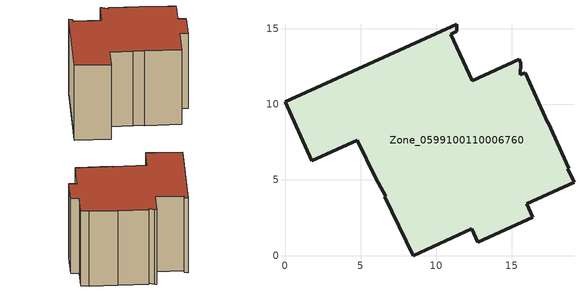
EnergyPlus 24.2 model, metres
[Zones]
Zone_0599100110006760
 floor ground (C_G): 8.49,0 6.59,3.9 6.66,3.93 6,5.13 4.79,7.62 1.76,6.26 0,10.18 11.35,15.28 11.37,14.82 10.98,14.65 12.37,11.57 15.49,12.97 15.6,12.72 15.56,11.95 15.88,12.1 17.36,8.77 17.41,8.8 18.77,5.78 18.7,5.75 19.11,4.83 15.99,3.42 16.39,2.52 12.76,0.87 12.34,1.78 z0
 wall outside (C_F): 0,10.18 1.76,6.26 4.79,7.62 6,5.13 6.66,3.93 6.59,3.9 8.49,0 12.34,1.78 12.76,0.87 16.39,2.52 15.99,3.42 19.11,4.83 18.7,5.75 18.77,5.78 17.41,8.8 17.36,8.77 15.88,12.1 15.56,11.95 15.6,12.72 15.49,12.97 12.37,11.57 10.98,14.65 11.37,14.82 11.35,15.28 0,10.18 z0:9.68
 roof outside (C_R): 6.59,3.9 8.49,0 12.34,1.78 12.76,0.87 16.39,2.52 15.99,3.42 19.11,4.83 18.7,5.75 18.77,5.78 17.41,8.8 17.36,8.77 15.88,12.1 15.56,11.95 15.6,12.72 15.49,12.97 12.37,11.57 10.98,14.65 11.37,14.82 11.35,15.28 0,10.18 1.76,6.26 4.79,7.62 6,5.13 6.66,3.93 z9.68
[BUILDING]
Pand.0599100110006760: North Axis=0; Terrain=City; Loads Convergence Tolerance Value=0.04; Temperature Convergence Tolerance Value=0.4; Solar Distribution=FullExterior; Maximum Number of Warmup Days=25; Minimum Number of Warmup Days=1
[Site:Location]
Rotterdam.The.Hague.AP_ZH_NLD Design_Conditions: Latitude=51.96; Longitude=4.45; Time Zone=1; Elevation=-4.5
[SITE:GROUNDTEMPERATURE:BUILDINGSURFACE]
18, 18, 18, 18, 18, 18, 18, 18, 18, 18, 18, 18
[MATERIAL] Thermal Absorptance=0.9; Solar Absorptance=0.7; Visible Absorptance=0.7
Name | Roughness | Thickness | Conductivity | Density | Specific Heat
G.D.2015-2018 | MediumSmooth | 0.15 | 0.0428571 | 540 | 1210
F.D.2015-2018 | Rough | 0.3 | 0.0666667 | 1920 | 840
R.D.2015-2018 | MediumRough | 0.2 | 0.0333333 | 1500 | 1000
[CONSTRUCTION]
C_G: G.D.2015-2018
C_F: F.D.2015-2018
C_R: R.D.2015-2018
[ZONE]
Zone_0599100110006760: Type=1; Multiplier=1; Ceiling Height=Autocalculate; Volume=Autocalculate; Floor Area=autocalculate; Part of Total Floor Area=Yes
[ZONEINFILTRATION:DESIGNFLOWRATE]
Infil_Zone_0599100110006760: Zone or ZoneList or Space or SpaceList=Zone_0599100110006760; Schedule=AlwaysOn; Design Flow Rate Calculation Method=Flow/Area; Flow Rate per Floor Area=0.0021; Constant Term Coefficient=1; Temperature Term Coefficient=0; Velocity Term Coefficient=0; Velocity Squared Term Coefficient=0
[HVACTEMPLATE:ZONE:IDEALLOADSAIRSYSTEM]
Zone_0599100110006760: Maximum Heating Supply Air Temperature=50; Minimum Cooling Supply Air Temperature=13; Maximum Heating Supply Air Humidity Ratio=0.0156; Minimum Cooling Supply Air Humidity Ratio=0.0077; Heating Limit=NoLimit; Cooling Limit=NoLimit; Dehumidification Control Type=ConstantSensibleHeatRatio; Cooling Sensible Heat Ratio=0.7; Dehumidification Setpoint=60; Humidification Control Type=None; Humidification Setpoint=30; Outdoor Air Method=None; Outdoor Air Flow Rate per Person=0.00944; Outdoor Air Flow Rate per Zone Floor Area=0; Outdoor Air Flow Rate per Zone=0; Demand Controlled Ventilation Type=None; Outdoor Air Economizer Type=NoEconomizer; Heat Recovery Type=None; Sensible Heat Recovery Effectiveness=0.7; Latent Heat Recovery Effectiveness=0.65
[ZONECONTROL:THERMOSTAT]
ThermostatControl_Zone_0599100110006760: Zone or ZoneList=Zone_0599100110006760; Control Type Schedule=DualSetpointControlType; Control 1=Thermostat_Zone_0599100110006760; Temperature Difference Between Cutout And Setpoint=0
[THERMOSTATSETPOINT:DUALSETPOINT]
Thermostat_Zone_0599100110006760: Heating Setpoint Temperature Schedule=HeatingSetpoint_Zone_0599100110006760; Cooling Setpoint Temperature Schedule=CoolingSetpoint_Zone_0599100110006760
[SCHEDULE:COMPACT]
HeatingSetpoint_Zone_0599100110006760: Through: 12/31, For: AllDays, Until: 24:00, 21
CoolingSetpoint_Zone_0599100110006760: Through: 12/31, For: AllDays, Until: 24:00, 24
DualSetpointControlType: Through: 12/31, For: AllDays, Until: 24:00, 4
AlwaysOn: Through: 12/31, For: AllDays, Until: 24:00, 1
